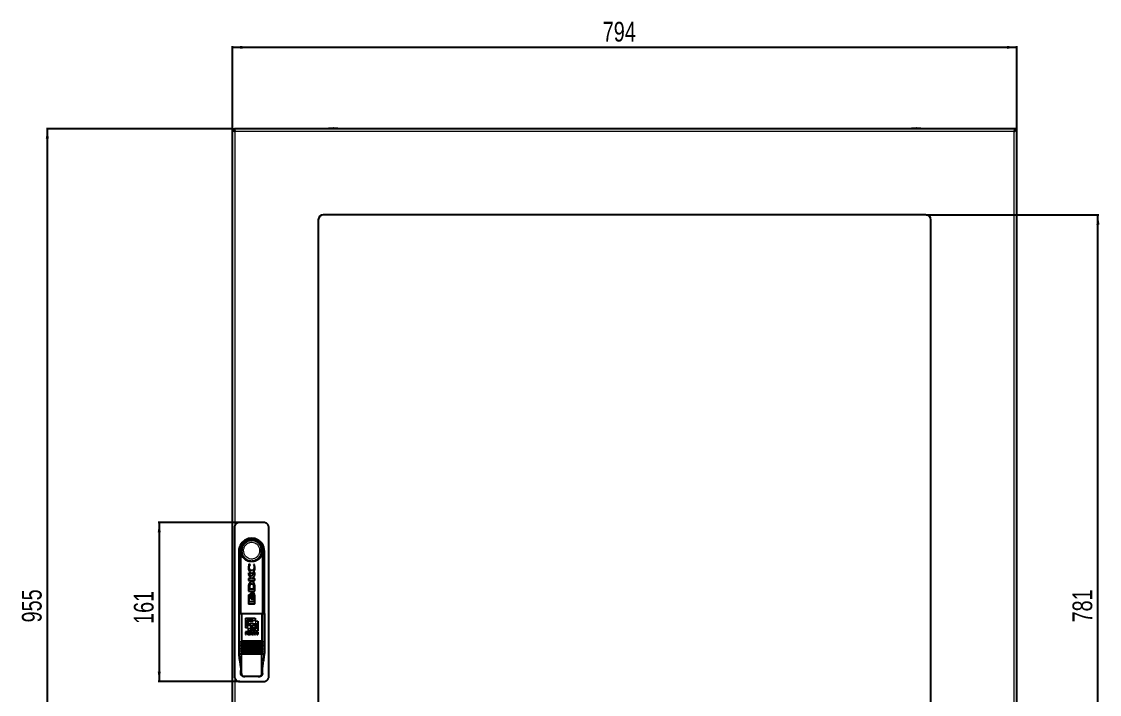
# Model space of a CAD drawing. Header units: millimetres. Extents: x -625 to 1783, y -501 to 869.
# Drawn here: x -625 to 466, y 125 to 806 of the extents above; entities that cross this region are included whole.
import ezdxf

# ---------------------------------------------------------------- set-up
doc = ezdxf.new("R2010")
doc.units = ezdxf.units.MM
doc.layers.add('FORMAT', color=7, linetype='Continuous')
doc.styles.add('SLDTEXTSTYLE0', font='TXT', dxfattribs={"width": 0.75})
doc.dimstyles.new('SLDDIMSTYLE0', dxfattribs={"dimtxt": 20, "dimasz": 10, "dimexe": 0, "dimexo": 0.0625, "dimgap": 5, "dimtad": 2, "dimdec": 1, "dimrnd": 1e-09, "dimzin": 12, "dimdsep": 46, "dimtxsty": 'SLDTEXTSTYLE0', "dimsah": 1, "dimcen": 0.09, "dimadec": 0, "dimazin": 3, "dimtfac": 1, "dimtofl": 0, "dimtmove": 0, "dimatfit": 3, "dimfxl": 0, "dimfrac": 2, "dimtolj": 1, "dimtzin": 12, "dimarcsym": 0})

# ---------------------------------------------------------------- blocks, each defined once
blk = doc.blocks.new('_D')
at = {"layer": 'FORMAT'}
for p, q in [((-411.6, 697.4), (-411.6, 780.9)), ((-411.6, 779.9), (382.4, 779.9)), ((382.4, 697.4), (382.4, 780.9))]:
    blk.add_line(p, q, dxfattribs=at)
for points in [[(-411.6, 779.9), (-401.6, 778.3), (-401.6, 781.4)], [(382.4, 779.9), (372.4, 781.4), (372.4, 778.3)]]:
    blk.add_solid(points, dxfattribs=at)
at = {"layer": 'FORMAT', "insert": (-36.8, 805.7), "char_height": 20, "attachment_point": 1, "style": 'SLDTEXTSTYLE0'}
blk.add_mtext('794', dxfattribs=at)
blk = doc.blocks.new('_D_1')
at = {"layer": 'FORMAT'}
for p, q in [((-411.7, 697.4), (-599.9, 697.4)), ((-598.9, -257.6), (-598.9, 697.4)), ((-411.7, -257.6), (-599.9, -257.6))]:
    blk.add_line(p, q, dxfattribs=at)
for points in [[(-598.9, 697.4), (-600.5, 687.4), (-597.4, 687.4)], [(-598.9, -257.6), (-597.4, -247.6), (-600.5, -247.6)]]:
    blk.add_solid(points, dxfattribs=at)
at = {"layer": 'FORMAT', "insert": (-624.7, 197.7), "char_height": 20, "attachment_point": 1, "rotation": 90, "style": 'SLDTEXTSTYLE0'}
blk.add_mtext('955', dxfattribs=at)
blk = doc.blocks.new('_D_3')
at = {"layer": 'FORMAT'}
for p, q in [((290.4, 610.4), (465.4, 610.4)), ((464.4, -170.6), (464.4, 610.4)), ((290.4, -170.6), (465.4, -170.6))]:
    blk.add_line(p, q, dxfattribs=at)
for points in [[(464.4, 610.4), (462.8, 600.4), (465.9, 600.4)], [(464.4, -170.6), (465.9, -160.6), (462.8, -160.6)]]:
    blk.add_solid(points, dxfattribs=at)
at = {"layer": 'FORMAT', "insert": (438.6, 197.7), "char_height": 20, "attachment_point": 1, "rotation": 90, "style": 'SLDTEXTSTYLE0'}
blk.add_mtext('781', dxfattribs=at)
blk = doc.blocks.new('_D_4')
at = {"layer": 'FORMAT'}
for p, q in [((-404.2, 298.9), (-486.7, 298.9)), ((-485.7, 298.9), (-485.7, 137.9)), ((-404.2, 137.9), (-486.7, 137.9))]:
    blk.add_line(p, q, dxfattribs=at)
for points in [[(-485.7, 298.9), (-487.2, 288.9), (-484.1, 288.9)], [(-485.7, 137.9), (-484.1, 147.9), (-487.2, 147.9)]]:
    blk.add_solid(points, dxfattribs=at)
at = {"layer": 'FORMAT', "insert": (-511.4, 196.2), "char_height": 20, "attachment_point": 1, "rotation": 90, "style": 'SLDTEXTSTYLE0'}
blk.add_mtext('161', dxfattribs=at)

msp = doc.modelspace()

# ---------------------------------------------------------------- linework, layer by layer
at = {"color": 7, "linetype": 'Continuous', "lineweight": 25}
for p, q in [((-411.65, -257.61), (-411.65, 697.39)), ((-411.65, 697.39), (-409.65, 697.39)), ((-409.35, 695.66), (-409.35, 697.39)), ((380.05, 697.39), (-409.35, 697.39)), ((380.05, 697.39), (380.05, 695.67)), ((382.35, 697.39), (380.35, 697.39)), ((382.35, -257.61), (382.35, 697.39)), ((-324.65, 605.39), (-324.65, -165.61)), ((290.35, 610.39), (-319.65, 610.39)), ((295.35, -165.61), (295.35, 605.39)), ((-380.15, 298.89), (-404.15, 298.89)), ((-409.65, 293.39), (-409.65, 143.39)), ((-374.65, 143.39), (-374.65, 293.39)), ((-405.15, 269.89), (-405.15, 166.89)), ((-403.15, 206.89), (-403.15, 266.89)), ((-403.15, 266.89), (-403.15, 266.89)), ((-381.15, 266.89), (-381.15, 206.89)), ((-381.15, 266.89), (-381.15, 266.89)), ((-379.15, 166.89), (-379.15, 269.89)), ((-394.85, 256.56), (-395.37, 253.41)), ((-393.76, 256.19), (-394.85, 256.56)), ((-393.76, 255.9), (-393.76, 256.19)), ((-389.36, 256.16), (-390.16, 256.44)), ((-390.16, 256.44), (-390.16, 256.21)), ((-388.92, 253.38), (-389.36, 256.16)), ((-392.5, 244.22), (-395.29, 248.01)), ((-395.29, 248.01), (-395.29, 246.32)), ((-395.29, 246.32), (-392.34, 242.33)), ((-392.34, 242.33), (-395.29, 242.33)), ((-395.29, 242.33), (-395.29, 240.11)), ((-395.29, 240.11), (-389, 240.11)), ((-389, 248.1), (-392.5, 244.22)), ((-391.64, 242.33), (-389, 245.37)), ((-389, 242.33), (-391.64, 242.33)), ((-389, 245.37), (-389, 248.1)), ((-389, 240.11), (-389, 242.33)), ((-395.29, 233.7), (-395.29, 229.47)), ((-395.29, 229.47), (-389, 229.47)), ((-394.33, 234.37), (-394.42, 233.39)), ((-394.42, 233.39), (-394.42, 231.84)), ((-394.42, 231.84), (-389.78, 231.84)), ((-389.78, 231.84), (-389.78, 233.26)), ((-389.03, 234.53), (-389.2, 236.15)), ((-389, 233.53), (-389.03, 234.53)), ((-389, 233.51), (-389, 233.53)), ((-389, 233.49), (-389, 233.51)), ((-389, 229.47), (-389, 233.49)), ((-395.29, 224.88), (-395.29, 217.04)), ((-394.78, 218.5), (-394.78, 224.74)), ((-394.78, 224.74), (-394.2, 224.74)), ((-389.49, 218.5), (-394.78, 218.5)), ((-394.2, 225.53), (-394.63, 225.53)), ((-394.2, 224.74), (-394.2, 225.53)), ((-392.47, 221.57), (-392.21, 221.71)), ((-392.19, 227.24), (-392.42, 227.38)), ((-392.27, 221.1), (-391.6, 221.1)), ((-391.45, 227.76), (-392.12, 227.76)), ((-392.06, 221.82), (-391.81, 222.09)), ((-391.81, 226.84), (-392.05, 227.12)), ((-391.71, 224.47), (-391.43, 226.02)), ((-391.43, 222.9), (-391.71, 224.47)), ((-391.43, 226.02), (-391.66, 226.59)), ((-391.66, 222.34), (-391.43, 222.9)), ((-391.21, 221.1), (-390.51, 221.1)), ((-390.36, 227.76), (-391.05, 227.76)), ((-389.49, 222.18), (-389.49, 218.5)), ((-389, 217.04), (-389, 224.88)), ((-394.63, 216.39), (-389.66, 216.39)), ((-405.11, 206.89), (-405.11, 166.39)), ((-405.11, 206.89), (-402.49, 206.89)), ((-402.49, 206.89), (-381.8, 206.89)), ((-402.49, 206.89), (-402.49, 178.89)), ((-398.49, 201.89), (-388.73, 201.89)), ((-398.49, 201.89), (-398.49, 192.13)), ((-396.54, 199.94), (-396.54, 194.08)), ((-396.54, 199.94), (-390.68, 199.94)), ((-390.68, 198.96), (-395.56, 198.96)), ((-395.56, 198.96), (-395.56, 194.08)), ((-393.61, 197.01), (-393.61, 194.08)), ((-393.61, 197.01), (-390.68, 197.01)), ((-390.68, 199.94), (-390.68, 198.96)), ((-390.68, 197.01), (-390.68, 194.08)), ((-388.73, 201.89), (-388.73, 198.96)), ((-388.73, 198.96), (-385.8, 198.96)), ((-388.73, 197.01), (-388.73, 192.13)), ((-388.73, 197.01), (-387.75, 197.01)), ((-387.75, 197.01), (-387.75, 191.15)), ((-385.8, 198.96), (-385.8, 189.2)), ((-381.8, 206.89), (-381.8, 178.89)), ((-381.8, 206.89), (-379.18, 206.89)), ((-379.18, 206.89), (-379.18, 166.39)), ((-395.56, 192.13), (-398.49, 192.13)), ((-396.42, 188.33), (-398.49, 188.33)), ((-398.49, 188.33), (-398.49, 185.36)), ((-397.61, 187.83), (-397.61, 187.03)), ((-397.61, 187.83), (-396.54, 187.83)), ((-396.58, 187.03), (-397.61, 187.03)), ((-397.61, 186.54), (-397.61, 185.36)), ((-397.61, 186.54), (-396.68, 186.54)), ((-395.56, 194.08), (-396.54, 194.08)), ((-396.05, 186.06), (-396.04, 185.74)), ((-395.56, 192.13), (-395.56, 189.2)), ((-385.8, 189.2), (-395.56, 189.2)), ((-395.12, 185.79), (-395.14, 186.15)), ((-395.12, 185.79), (-395.12, 185.78)), ((-393.11, 188.33), (-394.64, 185.36)), ((-393.71, 185.36), (-393.42, 185.97)), ((-390.68, 194.08), (-393.61, 194.08)), ((-393.61, 192.13), (-393.61, 191.15)), ((-393.61, 192.13), (-388.73, 192.13)), ((-387.75, 191.15), (-393.61, 191.15)), ((-393.42, 185.97), (-391.75, 185.97)), ((-393.19, 186.46), (-392.59, 187.73)), ((-391.99, 186.46), (-393.19, 186.46)), ((-392.08, 188.33), (-393.11, 188.33)), ((-392.59, 187.73), (-391.99, 186.46)), ((-390.53, 185.36), (-392.08, 188.33)), ((-391.75, 185.97), (-391.46, 185.36)), ((-388.76, 188.33), (-390.07, 188.33)), ((-390.07, 188.33), (-390.07, 185.36)), ((-389.24, 187.75), (-389.24, 185.36)), ((-389.24, 187.75), (-388.36, 185.36)), ((-387.91, 186.07), (-388.76, 188.33)), ((-387.06, 188.33), (-387.91, 186.07)), ((-387.45, 185.36), (-386.57, 187.75)), ((-385.73, 188.33), (-387.06, 188.33)), ((-386.57, 187.75), (-386.57, 185.36)), ((-385.73, 188.33), (-385.73, 185.36)), ((-402.75, 178.79), (-402.54, 178.79)), ((-381.75, 178.79), (-402.54, 178.79)), ((-381.75, 177.39), (-402.54, 177.39)), ((-381.75, 175.99), (-402.54, 175.99)), ((-381.75, 174.59), (-402.54, 174.59)), ((-398.49, 185.36), (-397.61, 185.36)), ((-395.91, 185.36), (-394.95, 185.36)), ((-394.95, 185.45), (-394.95, 185.36)), ((-394.64, 185.36), (-393.71, 185.36)), ((-391.46, 185.36), (-390.53, 185.36)), ((-390.07, 185.36), (-389.24, 185.36)), ((-388.36, 185.36), (-387.45, 185.36)), ((-386.57, 185.36), (-385.73, 185.36)), ((-381.75, 178.79), (-381.55, 178.79)), ((-381.75, 177.39), (-381.55, 177.39)), ((-381.75, 175.99), (-381.55, 175.99)), ((-381.75, 174.59), (-381.55, 174.59)), ((-405.11, 166.39), (-402.49, 166.39)), ((-405.11, 165.89), (-402.49, 165.89)), ((-403.15, 165.89), (-403.15, 166.39)), ((-381.75, 173.19), (-402.54, 173.19)), ((-381.75, 171.79), (-402.54, 171.79)), ((-381.75, 170.39), (-402.54, 170.39)), ((-381.75, 168.99), (-402.54, 168.99)), ((-402.49, 167.69), (-402.49, 166.39)), ((-402.49, 166.39), (-381.8, 166.39)), ((-402.49, 145.89), (-402.49, 165.89)), ((-402.49, 165.89), (-381.8, 165.89)), ((-381.8, 167.69), (-381.8, 166.39)), ((-381.8, 166.39), (-379.18, 166.39)), ((-381.8, 145.89), (-381.8, 165.89)), ((-381.8, 165.89), (-379.18, 165.89)), ((-381.75, 173.19), (-381.55, 173.19)), ((-381.75, 171.79), (-381.55, 171.79)), ((-381.75, 170.39), (-381.55, 170.39)), ((-381.75, 168.99), (-381.55, 168.99)), ((-381.15, 166.39), (-381.15, 165.89)), ((-403.11, 145.89), (-403.11, 148.97)), ((-398.87, 142.89), (-399.81, 142.89)), ((-385.42, 142.89), (-398.87, 142.89)), ((-384.49, 142.89), (-385.42, 142.89)), ((-381.19, 145.89), (-381.19, 148.97)), ((-404.15, 137.89), (-380.15, 137.89))]:
    msp.add_line(p, q, dxfattribs=at)
at = {"color": 8, "linetype": 'Continuous', "lineweight": 18}
for p, q in [((-409.05, 694.79), (-409.05, 295.88)), ((379.75, 694.79), (-409.05, 694.79)), ((-309.65, 697.51), (-314.51, 697.51)), ((-309.65, 697.64), (-314.4, 697.64)), ((-304.9, 697.64), (-309.65, 697.64)), ((-304.79, 697.51), (-309.65, 697.51)), ((285.21, 697.51), (275.49, 697.51)), ((285.1, 697.64), (275.6, 697.64)), ((379.75, -255.01), (379.75, 694.79)), ((-402.49, 178.89), (-381.8, 178.89)), ((-403.11, 145.89), (-402.49, 145.89)), ((-381.8, 145.89), (-381.19, 145.89)), ((-409.05, 140.92), (-409.05, -255.01))]:
    msp.add_line(p, q, dxfattribs=at)
at = {"color": 7, "linetype": 'Continuous', "lineweight": 25}
for centre, radius, start, end in [((-314.38, 697.51), 0.126, 96.02558, 180), ((-288.74, 697.45), 25.77, 179.86102, 180.13898), ((-309.65, 652.64), 45.25, 90.0016, 96.02558), ((-309.65, 652.64), 45.25, 83.97442, 89.9984), ((-304.91, 697.51), 0.126, 0, 83.97442), ((-330.55, 697.45), 25.77, 359.86102, 0.13898), ((275.62, 697.51), 0.126, 96.02558, 180), ((301.26, 697.45), 25.77, 179.86102, 180.13898), ((280.35, 652.64), 45.25, 90.0016, 96.02558), ((280.35, 652.64), 45.25, 83.97442, 89.9984), ((285.09, 697.51), 0.126, 0, 83.97442), ((259.45, 697.45), 25.77, 359.86102, 0.13898), ((-319.65, 605.39), 5, 90, 180), ((290.35, 605.39), 5, 0, 90), ((-392.15, 269.89), 13, 144.60565, 180), ((-392.15, 269.89), 11.4, 344.74488, 195.25752), ((-392.15, 269.89), 13, 35.39435, 144.60565), ((-392.15, 269.89), 13, 0, 35.39435), ((-392.15, 166.89), 13, 180, 184.41172), ((-392.15, 166.89), 13, 355.58829, 0)]:
    msp.add_arc(centre, radius, start, end, dxfattribs=at)
for points, knots in [([(-411.65, 697.39), (-411.65, 697.28), (-411.63, 697.17), (-411.56, 696.95), (-411.51, 696.84), (-411.38, 696.63), (-411.3, 696.52), (-411.11, 696.3), (-411, 696.19), (-410.76, 695.98), (-410.63, 695.87), (-410.35, 695.65), (-410.2, 695.54), (-409.72, 695.22), (-409.39, 695.01), (-409.05, 694.79)], [0, 0, 0, 0, 0.125, 0.125, 0.25, 0.25, 0.375, 0.375, 0.5, 0.5, 0.625, 0.625, 0.75, 0.75, 1, 1, 1, 1]), ([(-409.65, 697.39), (-409.65, 696.95), (-409.58, 696.52), (-409.36, 695.66), (-409.2, 695.22), (-409.05, 694.79)], [0, 0, 0, 0, 0.5, 0.5, 1, 1, 1, 1]), ([(-409.05, 694.79), (-409.07, 695.13), (-409.1, 695.47), (-409.15, 696.1), (-409.17, 696.39), (-409.22, 696.87), (-409.25, 697.06), (-409.3, 697.32), (-409.32, 697.39), (-409.35, 697.39)], [0, 0, 0, 0, 0.25, 0.25, 0.5, 0.5, 0.75, 0.75, 1, 1, 1, 1]), ([(380.05, 697.39), (380.03, 697.39), (380, 697.32), (379.95, 697.06), (379.93, 696.87), (379.88, 696.39), (379.85, 696.1), (379.8, 695.47), (379.78, 695.13), (379.75, 694.79)], [0, 0, 0, 0, 0.25, 0.25, 0.5, 0.5, 0.75, 0.75, 1, 1, 1, 1]), ([(379.75, 694.79), (379.91, 695.22), (380.07, 695.65), (380.29, 696.52), (380.35, 696.95), (380.35, 697.39)], [0, 0, 0, 0, 0.5, 0.5, 1, 1, 1, 1]), ([(379.75, 694.79), (379.92, 694.9), (380.09, 695.01), (380.43, 695.22), (380.59, 695.33), (380.91, 695.55), (381.06, 695.66), (381.34, 695.87), (381.47, 695.98), (381.71, 696.2), (381.82, 696.31), (382.01, 696.52), (382.09, 696.63), (382.29, 696.96), (382.35, 697.17), (382.35, 697.39)], [0, 0, 0, 0, 0.125, 0.125, 0.25, 0.25, 0.375, 0.375, 0.5, 0.5, 0.625, 0.625, 0.75, 0.75, 1, 1, 1, 1]), ([(-404.15, 298.89), (-404.3, 298.88), (-404.6, 298.88), (-405.06, 298.82), (-405.52, 298.72), (-405.96, 298.59), (-406.39, 298.41), (-406.81, 298.21), (-407.21, 297.97), (-407.58, 297.69), (-408.05, 297.29), (-408.46, 296.82), (-408.81, 296.31), (-409.12, 295.77), (-409.36, 295.2), (-409.5, 294.65), (-409.59, 294.2), (-409.64, 293.8), (-409.65, 293.49), (-409.65, 293.39)], [0, 0, 0, 0, 0.0527523, 0.1058708, 0.1601446, 0.2148175, 0.2675697, 0.3206883, 0.374962, 0.4296349, 0.4823872, 0.5896841, 0.644357, 0.6971092, 0.8044061, 0.859079, 0.8940466, 0.9644917, 1, 1, 1, 1]), ([(-374.65, 293.39), (-374.66, 293.69), (-374.69, 294.31), (-374.93, 295.21), (-375.31, 296.06), (-375.83, 296.83), (-376.47, 297.51), (-377.21, 298.07), (-378.04, 298.5), (-378.83, 298.74), (-379.54, 298.87), (-379.94, 298.88), (-380.15, 298.89)], [0, 0, 0, 0, 0.105841, 0.2147513, 0.3205922, 0.4295025, 0.5353451, 0.6442572, 0.7501001, 0.8590125, 0.9290737, 1, 1, 1, 1]), ([(-381.15, 266.89), (-381.16, 266.84), (-381.2, 266.74), (-381.26, 266.65), (-381.33, 266.59), (-381.42, 266.59), (-381.51, 266.6), (-381.56, 266.67), (-381.59, 266.66), (-381.62, 266.62), (-381.67, 266.53), (-381.74, 266.39), (-381.84, 266.16), (-381.96, 265.87), (-382.17, 265.42), (-382.45, 264.86), (-382.84, 264.22), (-383.27, 263.6), (-383.75, 263.02), (-384.3, 262.43), (-384.93, 261.86), (-385.64, 261.3), (-386.41, 260.81), (-387.22, 260.37), (-388.06, 260.01), (-388.93, 259.71), (-389.84, 259.48), (-390.76, 259.33), (-391.69, 259.26), (-392.63, 259.26), (-393.58, 259.34), (-394.51, 259.5), (-395.42, 259.73), (-396.31, 260.03), (-397.17, 260.42), (-398, 260.87), (-398.78, 261.39), (-399.5, 261.97), (-400.19, 262.62), (-400.74, 263.25), (-401.18, 263.82), (-401.53, 264.33), (-401.84, 264.86), (-402.13, 265.41), (-402.33, 265.88), (-402.5, 266.25), (-402.59, 266.46), (-402.66, 266.6), (-402.69, 266.65), (-402.72, 266.67), (-402.75, 266.65), (-402.8, 266.61), (-402.88, 266.58), (-402.98, 266.6), (-403.07, 266.68), (-403.12, 266.82), (-403.15, 266.89)], [0, 0, 0, 0, 0.0148722, 0.0298742, 0.0452665, 0.0607869, 0.080581, 0.0842415, 0.0858579, 0.0884643, 0.0918703, 0.0977539, 0.1037712, 0.1149479, 0.1262475, 0.1488841, 0.1711859, 0.1935962, 0.2163407, 0.2391982, 0.2659368, 0.2928562, 0.32034, 0.3480167, 0.3752537, 0.4026759, 0.4306791, 0.458882, 0.4864702, 0.5142485, 0.5426264, 0.5712115, 0.5988937, 0.6267693, 0.6552574, 0.6839587, 0.7114773, 0.7391909, 0.7675254, 0.7960773, 0.8143737, 0.8327293, 0.8512678, 0.8698689, 0.8881646, 0.8974242, 0.9068925, 0.9103197, 0.9130195, 0.9148572, 0.9167197, 0.924546, 0.9402114, 0.9560149, 0.9778131, 1, 1, 1, 1]), ([(-395.37, 253.41), (-395.35, 252.81), (-395.29, 251.63), (-394.79, 249.93), (-394.05, 248.61), (-393.23, 247.96), (-392.67, 247.73), (-392.38, 247.71), (-392.23, 247.7)], [0, 0, 0, 0, 0.2502823, 0.4993933, 0.7487907, 0.8746994, 0.9372862, 1, 1, 1, 1]), ([(-394.55, 253.46), (-394.52, 253.9), (-394.46, 254.78), (-393.99, 255.52), (-393.76, 255.9)], [0, 0, 0, 0, 0.5009634, 1, 1, 1, 1]), ([(-392.08, 250.2), (-392.27, 250.22), (-392.64, 250.26), (-393.15, 250.51), (-393.6, 250.87), (-394.07, 251.46), (-394.47, 252.33), (-394.52, 253.09), (-394.55, 253.46)], [0, 0, 0, 0, 0.1244159, 0.2483566, 0.3739824, 0.5001693, 0.7493996, 1, 1, 1, 1]), ([(-392.23, 247.7), (-391.92, 247.73), (-391.3, 247.78), (-390.48, 248.24), (-389.87, 248.94), (-389.32, 250.04), (-388.97, 251.55), (-388.94, 252.77), (-388.92, 253.38)], [0, 0, 0, 0, 0.12526231, 0.2501242, 0.37538393, 0.50070698, 0.75032223, 1, 1, 1, 1]), ([(-389.61, 253.46), (-389.63, 253.09), (-389.69, 252.34), (-390.09, 251.47), (-390.55, 250.87), (-390.99, 250.51), (-391.51, 250.26), (-391.89, 250.22), (-392.08, 250.2)], [0, 0, 0, 0, 0.2499646, 0.4978209, 0.6230141, 0.7485813, 0.8742843, 1, 1, 1, 1]), ([(-390.16, 256.21), (-390, 255.77), (-389.66, 254.88), (-389.63, 253.94), (-389.61, 253.46)], [0, 0, 0, 0, 0.5000842, 1, 1, 1, 1]), ([(-394.64, 237.24), (-394.77, 236.96), (-395.03, 236.41), (-395.23, 235.21), (-395.26, 234.31), (-395.29, 233.7)], [0, 0, 0, 0, 0.249362, 0.4996719, 1, 1, 1, 1]), ([(-389.2, 236.15), (-389.29, 236.45), (-389.47, 237.04), (-389.98, 237.84), (-390.67, 238.47), (-391.53, 238.88), (-392.48, 238.92), (-393.38, 238.61), (-394.11, 238.01), (-394.46, 237.49), (-394.64, 237.24)], [0, 0, 0, 0, 0.1255568, 0.2501397, 0.3754769, 0.5000684, 0.6244194, 0.7493773, 0.8740706, 1, 1, 1, 1]), ([(-392.13, 236.39), (-392.41, 236.38), (-392.84, 236.37), (-393.38, 236.18), (-393.73, 235.94), (-393.98, 235.59), (-394.19, 235.06), (-394.27, 234.64), (-394.33, 234.37)], [0, 0, 0, 0, 0.2494324, 0.37514, 0.4993561, 0.6234585, 0.749245, 1, 1, 1, 1]), ([(-389.78, 233.26), (-389.79, 233.63), (-389.81, 234.38), (-390.01, 235.33), (-390.49, 235.94), (-391.16, 236.34), (-391.74, 236.37), (-392.13, 236.39)], [0, 0, 0, 0, 0.2484271, 0.4973724, 0.6229029, 0.7485104, 1, 1, 1, 1]), ([(-394.63, 225.53), (-394.72, 225.52), (-394.89, 225.5), (-395.11, 225.36), (-395.23, 225.18), (-395.28, 225.01), (-395.29, 224.93), (-395.29, 224.88)], [0, 0, 0, 0, 0.2494454, 0.4989987, 0.7485105, 0.8738593, 1, 1, 1, 1]), ([(-392.42, 227.38), (-392.55, 227.32), (-392.81, 227.2), (-393.22, 226.79), (-393.57, 226.16), (-393.82, 225.33), (-393.85, 224.75), (-393.86, 224.47)], [0, 0, 0, 0, 0.1246003, 0.2489765, 0.5004054, 0.7493329, 1, 1, 1, 1]), ([(-393.86, 224.47), (-393.85, 224.19), (-393.83, 223.62), (-393.58, 222.81), (-393.24, 222.18), (-392.85, 221.77), (-392.6, 221.64), (-392.47, 221.57)], [0, 0, 0, 0, 0.2487307, 0.4973773, 0.750528, 0.8752331, 1, 1, 1, 1]), ([(-393.35, 224.47), (-393.31, 224.98), (-393.23, 225.76), (-392.78, 226.72), (-392.38, 227.07), (-392.19, 227.24)], [0, 0, 0, 0, 0.4989654, 0.74992197, 1, 1, 1, 1]), ([(-392.21, 221.71), (-392.4, 221.88), (-392.79, 222.22), (-393.24, 223.18), (-393.31, 223.95), (-393.35, 224.47)], [0, 0, 0, 0, 0.2495753, 0.5008418, 1, 1, 1, 1]), ([(-392.05, 227.12), (-392.22, 226.94), (-392.55, 226.59), (-392.95, 225.68), (-393.01, 224.95), (-393.05, 224.47)], [0, 0, 0, 0, 0.25019274, 0.50015838, 1, 1, 1, 1]), ([(-393.05, 224.47), (-393.01, 223.98), (-392.95, 223.26), (-392.56, 222.35), (-392.23, 222), (-392.06, 221.82)], [0, 0, 0, 0, 0.4995843, 0.7495271, 1, 1, 1, 1]), ([(-392.54, 224.47), (-392.51, 224.89), (-392.47, 225.52), (-392.17, 226.32), (-391.93, 226.67), (-391.81, 226.84)], [0, 0, 0, 0, 0.5014603, 0.750257, 1, 1, 1, 1]), ([(-391.81, 222.09), (-391.93, 222.27), (-392.17, 222.62), (-392.46, 223.41), (-392.51, 224.05), (-392.54, 224.47)], [0, 0, 0, 0, 0.25089526, 0.500775, 1, 1, 1, 1]), ([(-390.78, 224.47), (-390.83, 223.82), (-390.9, 222.85), (-391.42, 221.83), (-391.84, 221.33), (-392.13, 221.18), (-392.27, 221.1)], [0, 0, 0, 0, 0.4971459, 0.7483739, 0.8746499, 1, 1, 1, 1]), ([(-391.66, 226.59), (-391.83, 226.26), (-392.16, 225.59), (-392.2, 224.84), (-392.22, 224.47)], [0, 0, 0, 0, 0.4984332, 1, 1, 1, 1]), ([(-392.22, 224.47), (-392.2, 224.09), (-392.16, 223.34), (-391.83, 222.67), (-391.66, 222.34)], [0, 0, 0, 0, 0.5014711, 1, 1, 1, 1]), ([(-392.12, 227.76), (-391.99, 227.67), (-391.73, 227.5), (-391.36, 227), (-390.89, 226.01), (-390.82, 225.08), (-390.78, 224.47)], [0, 0, 0, 0, 0.12567833, 0.25113951, 0.5015899, 1, 1, 1, 1]), ([(-391.6, 221.1), (-391.46, 221.18), (-391.17, 221.33), (-390.75, 221.83), (-390.23, 222.84), (-390.16, 223.82), (-390.11, 224.47)], [0, 0, 0, 0, 0.1252924, 0.2510094, 0.5010488, 1, 1, 1, 1]), ([(-390.11, 224.47), (-390.15, 225.08), (-390.22, 226.01), (-390.68, 227), (-391.06, 227.5), (-391.32, 227.67), (-391.45, 227.76)], [0, 0, 0, 0, 0.4961681, 0.7477028, 0.8741115, 1, 1, 1, 1]), ([(-389.71, 224.47), (-389.76, 223.82), (-389.84, 222.85), (-390.35, 221.83), (-390.77, 221.33), (-391.06, 221.18), (-391.21, 221.1)], [0, 0, 0, 0, 0.4971542, 0.7483802, 0.8746534, 1, 1, 1, 1]), ([(-391.05, 227.76), (-390.92, 227.67), (-390.67, 227.5), (-390.29, 227), (-389.83, 226.01), (-389.76, 225.08), (-389.71, 224.47)], [0, 0, 0, 0, 0.1256773, 0.2511366, 0.5015854, 1, 1, 1, 1]), ([(-390.51, 221.1), (-390.39, 221.15), (-390.17, 221.26), (-389.8, 221.62), (-389.61, 221.96), (-389.49, 222.18)], [0, 0, 0, 0, 0.24811141, 0.49586309, 1, 1, 1, 1]), ([(-389, 224.88), (-389.03, 225.16), (-389.07, 225.7), (-389.37, 226.48), (-389.69, 227.08), (-390.02, 227.52), (-390.24, 227.68), (-390.36, 227.76)], [0, 0, 0, 0, 0.2498218, 0.4993095, 0.7487414, 0.8748789, 1, 1, 1, 1]), ([(-395.29, 217.04), (-395.29, 216.99), (-395.28, 216.91), (-395.23, 216.75), (-395.11, 216.57), (-394.89, 216.42), (-394.72, 216.4), (-394.63, 216.39)], [0, 0, 0, 0, 0.1253881, 0.2505914, 0.5001924, 0.7498055, 1, 1, 1, 1]), ([(-389.66, 216.39), (-389.58, 216.4), (-389.4, 216.42), (-389.19, 216.57), (-389.06, 216.74), (-389.01, 216.91), (-389, 216.99), (-389, 217.04)], [0, 0, 0, 0, 0.2494374, 0.4989967, 0.7485162, 0.8738601, 1, 1, 1, 1]), ([(-396.68, 186.54), (-396.57, 186.53), (-396.42, 186.53), (-396.24, 186.47), (-396.15, 186.4), (-396.09, 186.3), (-396.06, 186.18), (-396.05, 186.09), (-396.05, 186.06)], [0, 0, 0, 0, 0.3623072, 0.4997618, 0.6038945, 0.7077513, 0.8881589, 1, 1, 1, 1]), ([(-395.9, 187.43), (-395.9, 187.39), (-395.91, 187.31), (-395.96, 187.21), (-396.05, 187.13), (-396.26, 187.04), (-396.45, 187.03), (-396.58, 187.03)], [0, 0, 0, 0, 0.1448477, 0.2595538, 0.3741459, 0.5488424, 1, 1, 1, 1]), ([(-396.54, 187.83), (-396.41, 187.83), (-396.22, 187.82), (-396.03, 187.72), (-395.94, 187.62), (-395.9, 187.53), (-395.9, 187.46), (-395.9, 187.43)], [0, 0, 0, 0, 0.4647786, 0.6394977, 0.7667833, 0.8944855, 1, 1, 1, 1]), ([(-395.02, 187.49), (-395.03, 187.58), (-395.05, 187.74), (-395.16, 187.95), (-395.35, 188.12), (-395.77, 188.31), (-396.15, 188.32), (-396.42, 188.33)], [0, 0, 0, 0, 0.1491412, 0.264134, 0.3788516, 0.5602325, 1, 1, 1, 1]), ([(-396.04, 185.74), (-396.03, 185.7), (-396.03, 185.63), (-396, 185.51), (-395.96, 185.41), (-395.91, 185.36), (-395.91, 185.36)], [0, 0, 0, 0, 0.25613945, 0.51269783, 0.91902215, 1, 1, 1, 1]), ([(-395.66, 186.8), (-395.55, 186.83), (-395.37, 186.88), (-395.16, 187.05), (-395.05, 187.24), (-395.02, 187.4), (-395.02, 187.48), (-395.02, 187.49)], [0, 0, 0, 0, 0.3314728, 0.5464809, 0.7625261, 0.960277, 1, 1, 1, 1]), ([(-395.14, 186.15), (-395.15, 186.25), (-395.16, 186.41), (-395.27, 186.61), (-395.44, 186.73), (-395.57, 186.77), (-395.66, 186.8)], [0, 0, 0, 0, 0.3364219, 0.5234602, 0.710673, 1, 1, 1, 1]), ([(-394.95, 185.45), (-394.97, 185.46), (-395.02, 185.48), (-395.08, 185.56), (-395.11, 185.67), (-395.12, 185.74), (-395.12, 185.78)], [0, 0, 0, 0, 0.2026304, 0.4204058, 0.7280078, 1, 1, 1, 1]), ([(-402.49, 177.49), (-402.53, 177.7), (-402.6, 178.03), (-402.68, 178.46), (-402.73, 178.68), (-402.75, 178.79)], [0, 0, 0, 0, 0.4999933, 0.7499958, 1, 1, 1, 1]), ([(-402.49, 176.09), (-402.53, 176.3), (-402.6, 176.63), (-402.68, 177.06), (-402.73, 177.28), (-402.75, 177.39)], [0, 0, 0, 0, 0.4999933, 0.7499958, 1, 1, 1, 1]), ([(-402.49, 174.69), (-402.53, 174.9), (-402.6, 175.23), (-402.68, 175.66), (-402.73, 175.88), (-402.75, 175.99)], [0, 0, 0, 0, 0.4999933, 0.7499958, 1, 1, 1, 1]), ([(-402.49, 173.29), (-402.53, 173.5), (-402.6, 173.83), (-402.68, 174.26), (-402.73, 174.48), (-402.75, 174.59)], [0, 0, 0, 0, 0.4999933, 0.7499958, 1, 1, 1, 1]), ([(-402.54, 178.79), (-402.54, 178.79), (-402.52, 178.79), (-402.5, 178.82), (-402.49, 178.85), (-402.49, 178.87), (-402.49, 178.89), (-402.49, 178.89)], [0, 0, 0, 0, 0.2956914, 0.5686867, 0.7598531, 0.9519121, 1, 1, 1, 1]), ([(-402.54, 177.39), (-402.54, 177.39), (-402.52, 177.39), (-402.5, 177.42), (-402.49, 177.45), (-402.49, 177.47), (-402.49, 177.49), (-402.49, 177.49)], [0, 0, 0, 0, 0.2956914, 0.5686867, 0.7598531, 0.9519121, 1, 1, 1, 1]), ([(-402.54, 175.99), (-402.54, 175.99), (-402.52, 175.99), (-402.5, 176.02), (-402.49, 176.05), (-402.49, 176.07), (-402.49, 176.09), (-402.49, 176.09)], [0, 0, 0, 0, 0.29569138, 0.56868667, 0.75985305, 0.95191208, 1, 1, 1, 1]), ([(-402.54, 174.59), (-402.54, 174.59), (-402.52, 174.59), (-402.5, 174.62), (-402.49, 174.65), (-402.49, 174.67), (-402.49, 174.69), (-402.49, 174.69)], [0, 0, 0, 0, 0.29569138, 0.56868667, 0.75985305, 0.95191208, 1, 1, 1, 1]), ([(-381.8, 177.49), (-383.73, 177.49), (-387.58, 177.49), (-394.5, 177.49), (-399.46, 177.49), (-402.49, 177.49)], [0, 0, 0, 0, 0.2800507, 0.5600468, 1, 1, 1, 1]), ([(-381.8, 176.09), (-383.73, 176.09), (-387.58, 176.09), (-394.5, 176.09), (-399.46, 176.09), (-402.49, 176.09)], [0, 0, 0, 0, 0.2800507, 0.5600468, 1, 1, 1, 1]), ([(-381.8, 174.69), (-383.73, 174.69), (-387.58, 174.69), (-394.5, 174.69), (-399.46, 174.69), (-402.49, 174.69)], [0, 0, 0, 0, 0.2800507, 0.5600468, 1, 1, 1, 1]), ([(-381.8, 178.89), (-381.8, 178.88), (-381.8, 178.86), (-381.8, 178.83), (-381.78, 178.81), (-381.77, 178.79), (-381.76, 178.79), (-381.75, 178.79)], [0, 0, 0, 0, 0.17170867, 0.34298427, 0.5250053, 0.73580203, 1, 1, 1, 1]), ([(-381.55, 178.79), (-381.57, 178.68), (-381.62, 178.41), (-381.7, 177.97), (-381.77, 177.65), (-381.8, 177.49)], [0, 0, 0, 0, 0.249996, 0.6249953, 1, 1, 1, 1]), ([(-381.8, 177.49), (-381.8, 177.48), (-381.8, 177.46), (-381.8, 177.43), (-381.78, 177.41), (-381.77, 177.39), (-381.76, 177.39), (-381.75, 177.39)], [0, 0, 0, 0, 0.1717087, 0.3429843, 0.5250053, 0.735802, 1, 1, 1, 1]), ([(-381.55, 177.39), (-381.57, 177.28), (-381.62, 177.01), (-381.7, 176.57), (-381.77, 176.25), (-381.8, 176.09)], [0, 0, 0, 0, 0.249996, 0.6249953, 1, 1, 1, 1]), ([(-381.8, 176.09), (-381.8, 176.08), (-381.8, 176.06), (-381.8, 176.03), (-381.78, 176.01), (-381.77, 175.99), (-381.76, 175.99), (-381.75, 175.99)], [0, 0, 0, 0, 0.17170867, 0.34298427, 0.5250053, 0.73580203, 1, 1, 1, 1]), ([(-381.55, 175.99), (-381.57, 175.88), (-381.62, 175.61), (-381.7, 175.17), (-381.77, 174.85), (-381.8, 174.69)], [0, 0, 0, 0, 0.249996, 0.6249953, 1, 1, 1, 1]), ([(-381.8, 174.69), (-381.8, 174.68), (-381.8, 174.66), (-381.8, 174.63), (-381.78, 174.61), (-381.77, 174.59), (-381.76, 174.59), (-381.75, 174.59)], [0, 0, 0, 0, 0.1717087, 0.3429843, 0.5250053, 0.735802, 1, 1, 1, 1]), ([(-381.55, 174.59), (-381.57, 174.48), (-381.62, 174.21), (-381.7, 173.77), (-381.77, 173.45), (-381.8, 173.29)], [0, 0, 0, 0, 0.24999603, 0.62499526, 1, 1, 1, 1]), ([(-405.11, 165.89), (-405.07, 165.26), (-404.97, 164), (-404.75, 162.15), (-404.49, 160.27), (-404.28, 158.98), (-404.18, 158.34)], [0, 0, 0, 0, 0.2496453, 0.4996969, 0.7496841, 1, 1, 1, 1]), ([(-402.49, 171.89), (-402.53, 172.1), (-402.6, 172.43), (-402.68, 172.86), (-402.73, 173.08), (-402.75, 173.19)], [0, 0, 0, 0, 0.49999327, 0.74999583, 1, 1, 1, 1]), ([(-402.49, 170.49), (-402.53, 170.7), (-402.6, 171.03), (-402.68, 171.46), (-402.73, 171.68), (-402.75, 171.79)], [0, 0, 0, 0, 0.4999933, 0.7499958, 1, 1, 1, 1]), ([(-402.49, 169.09), (-402.53, 169.3), (-402.6, 169.63), (-402.68, 170.06), (-402.73, 170.28), (-402.75, 170.39)], [0, 0, 0, 0, 0.4999933, 0.7499958, 1, 1, 1, 1]), ([(-402.49, 167.69), (-402.53, 167.9), (-402.6, 168.23), (-402.68, 168.66), (-402.73, 168.88), (-402.75, 168.99)], [0, 0, 0, 0, 0.4999933, 0.7499958, 1, 1, 1, 1]), ([(-402.54, 173.19), (-402.54, 173.19), (-402.52, 173.19), (-402.5, 173.22), (-402.49, 173.25), (-402.49, 173.27), (-402.49, 173.29), (-402.49, 173.29)], [0, 0, 0, 0, 0.2956914, 0.5686867, 0.7598531, 0.9519121, 1, 1, 1, 1]), ([(-402.54, 171.79), (-402.54, 171.79), (-402.52, 171.79), (-402.5, 171.82), (-402.49, 171.85), (-402.49, 171.87), (-402.49, 171.89), (-402.49, 171.89)], [0, 0, 0, 0, 0.2956914, 0.5686867, 0.7598531, 0.9519121, 1, 1, 1, 1]), ([(-402.54, 170.39), (-402.54, 170.39), (-402.52, 170.39), (-402.5, 170.42), (-402.49, 170.45), (-402.49, 170.47), (-402.49, 170.49), (-402.49, 170.49)], [0, 0, 0, 0, 0.2956914, 0.5686867, 0.7598531, 0.9519121, 1, 1, 1, 1]), ([(-402.54, 168.99), (-402.54, 168.99), (-402.52, 168.99), (-402.5, 169.02), (-402.49, 169.05), (-402.49, 169.07), (-402.49, 169.09), (-402.49, 169.09)], [0, 0, 0, 0, 0.2956914, 0.5686867, 0.7598531, 0.9519121, 1, 1, 1, 1]), ([(-381.8, 173.29), (-383.73, 173.29), (-387.58, 173.29), (-394.5, 173.29), (-399.46, 173.29), (-402.49, 173.29)], [0, 0, 0, 0, 0.2800507, 0.5600468, 1, 1, 1, 1]), ([(-381.8, 171.89), (-383.73, 171.89), (-387.58, 171.89), (-394.5, 171.89), (-399.46, 171.89), (-402.49, 171.89)], [0, 0, 0, 0, 0.28005072, 0.56004677, 1, 1, 1, 1]), ([(-381.8, 170.49), (-383.73, 170.49), (-387.58, 170.49), (-394.5, 170.49), (-399.46, 170.49), (-402.49, 170.49)], [0, 0, 0, 0, 0.2800507, 0.5600468, 1, 1, 1, 1]), ([(-381.8, 169.09), (-383.73, 169.09), (-387.58, 169.09), (-394.5, 169.09), (-399.46, 169.09), (-402.49, 169.09)], [0, 0, 0, 0, 0.2800507, 0.5600468, 1, 1, 1, 1]), ([(-381.8, 167.69), (-383.73, 167.69), (-387.58, 167.69), (-394.5, 167.69), (-399.46, 167.69), (-402.49, 167.69)], [0, 0, 0, 0, 0.2800507, 0.5600468, 1, 1, 1, 1]), ([(-381.8, 173.29), (-381.8, 173.28), (-381.8, 173.26), (-381.8, 173.23), (-381.78, 173.21), (-381.77, 173.19), (-381.76, 173.19), (-381.75, 173.19)], [0, 0, 0, 0, 0.1717087, 0.3429843, 0.5250053, 0.735802, 1, 1, 1, 1]), ([(-381.55, 173.19), (-381.57, 173.08), (-381.62, 172.81), (-381.7, 172.37), (-381.77, 172.05), (-381.8, 171.89)], [0, 0, 0, 0, 0.249996, 0.6249953, 1, 1, 1, 1]), ([(-381.8, 171.89), (-381.8, 171.88), (-381.8, 171.86), (-381.8, 171.83), (-381.78, 171.81), (-381.77, 171.79), (-381.76, 171.79), (-381.75, 171.79)], [0, 0, 0, 0, 0.1717087, 0.3429843, 0.5250053, 0.735802, 1, 1, 1, 1]), ([(-381.55, 171.79), (-381.57, 171.68), (-381.62, 171.41), (-381.7, 170.97), (-381.77, 170.65), (-381.8, 170.49)], [0, 0, 0, 0, 0.249996, 0.6249953, 1, 1, 1, 1]), ([(-381.8, 170.49), (-381.8, 170.48), (-381.8, 170.46), (-381.8, 170.43), (-381.78, 170.41), (-381.77, 170.39), (-381.76, 170.39), (-381.75, 170.39)], [0, 0, 0, 0, 0.1717087, 0.3429843, 0.5250053, 0.735802, 1, 1, 1, 1]), ([(-381.55, 170.39), (-381.57, 170.28), (-381.62, 170.01), (-381.7, 169.57), (-381.77, 169.25), (-381.8, 169.09)], [0, 0, 0, 0, 0.249996, 0.6249953, 1, 1, 1, 1]), ([(-381.8, 169.09), (-381.8, 169.08), (-381.8, 169.06), (-381.8, 169.03), (-381.78, 169.01), (-381.77, 168.99), (-381.76, 168.99), (-381.75, 168.99)], [0, 0, 0, 0, 0.1717087, 0.3429843, 0.5250053, 0.735802, 1, 1, 1, 1]), ([(-381.55, 168.99), (-381.57, 168.88), (-381.62, 168.61), (-381.7, 168.17), (-381.77, 167.85), (-381.8, 167.69)], [0, 0, 0, 0, 0.249996, 0.6249953, 1, 1, 1, 1]), ([(-380.12, 158.34), (-380.01, 158.98), (-379.81, 160.26), (-379.54, 162.14), (-379.32, 163.99), (-379.23, 165.26), (-379.18, 165.89)], [0, 0, 0, 0, 0.24941201, 0.49922546, 0.74952386, 1, 1, 1, 1]), ([(-404.18, 158.34), (-403.98, 157.17), (-403.59, 154.8), (-403.16, 151.59), (-403.12, 149.6), (-403.11, 148.97)], [0, 0, 0, 0, 0.4010146, 0.8123709, 1, 1, 1, 1]), ([(-381.19, 148.97), (-381.17, 149.64), (-381.14, 151), (-380.91, 153.27), (-380.55, 155.74), (-380.26, 157.47), (-380.12, 158.34)], [0, 0, 0, 0, 0.2008823, 0.4071697, 0.701581, 1, 1, 1, 1]), ([(-409.65, 143.39), (-409.64, 143.24), (-409.64, 142.93), (-409.58, 142.47), (-409.48, 142.02), (-409.34, 141.57), (-409.12, 141), (-408.82, 140.45), (-408.45, 139.95), (-408.04, 139.49), (-407.58, 139.07), (-407.07, 138.72), (-406.67, 138.49), (-406.25, 138.3), (-405.81, 138.14), (-405.41, 138.03), (-404.96, 137.94), (-404.55, 137.89), (-404.25, 137.89), (-404.15, 137.89)], [0, 0, 0, 0, 0.0527513, 0.1058689, 0.1601416, 0.2148134, 0.2675647, 0.3748595, 0.4295314, 0.4822835, 0.58958, 0.6442527, 0.697005, 0.7501235, 0.8043973, 0.8590702, 0.89404, 0.9644894, 1, 1, 1, 1]), ([(-399.81, 142.89), (-400.01, 142.9), (-400.41, 142.92), (-401, 143.07), (-401.55, 143.32), (-402.04, 143.65), (-402.46, 144.06), (-402.76, 144.52), (-402.98, 145), (-403.07, 145.4), (-403.1, 145.7), (-403.1, 145.82), (-403.11, 145.89)], [0, 0, 0, 0, 0.1203765, 0.2441272, 0.3645637, 0.4890093, 0.6009515, 0.7168238, 0.8184185, 0.923399, 0.9616095, 1, 1, 1, 1]), ([(-402.49, 145.89), (-402.48, 145.74), (-402.47, 145.45), (-402.35, 145.02), (-402.16, 144.61), (-401.91, 144.24), (-401.6, 143.89), (-401.22, 143.58), (-400.78, 143.32), (-400.25, 143.09), (-399.66, 142.94), (-399.19, 142.89), (-398.93, 142.89), (-398.87, 142.89)], [0, 0, 0, 0, 0.0837155, 0.1700618, 0.2537369, 0.3395972, 0.4284337, 0.5192167, 0.6219967, 0.7269661, 0.8474125, 0.9705563, 1, 1, 1, 1]), ([(-385.42, 142.89), (-385.17, 142.9), (-384.66, 142.92), (-383.97, 143.11), (-383.37, 143.39), (-382.89, 143.71), (-382.5, 144.09), (-382.19, 144.5), (-381.96, 144.96), (-381.85, 145.36), (-381.81, 145.68), (-381.81, 145.82), (-381.8, 145.89)], [0, 0, 0, 0, 0.1441359, 0.2927908, 0.4081613, 0.5266375, 0.6232251, 0.7224353, 0.8191371, 0.9194876, 0.9596031, 1, 1, 1, 1]), ([(-381.19, 145.89), (-381.2, 145.73), (-381.21, 145.41), (-381.34, 144.96), (-381.53, 144.52), (-381.8, 144.12), (-382.13, 143.76), (-382.52, 143.45), (-382.98, 143.2), (-383.46, 143.02), (-383.97, 142.91), (-384.31, 142.89), (-384.49, 142.89)], [0, 0, 0, 0, 0.0945607, 0.1919507, 0.286491, 0.3836269, 0.4811417, 0.5811128, 0.6860606, 0.7935917, 0.8957686, 1, 1, 1, 1]), ([(-380.15, 137.89), (-379.84, 137.9), (-379.22, 137.93), (-378.33, 138.17), (-377.47, 138.55), (-376.7, 139.07), (-376.02, 139.71), (-375.47, 140.45), (-375.04, 141.28), (-374.79, 142.07), (-374.67, 142.78), (-374.65, 143.18), (-374.65, 143.39)], [0, 0, 0, 0, 0.1058429, 0.2147553, 0.3205983, 0.4295106, 0.5353536, 0.644266, 0.7501089, 0.8590213, 0.9290782, 1, 1, 1, 1])]:
    msp.add_open_spline(points, degree=3, knots=knots, dxfattribs=at)
at = {"color": 8, "linetype": 'Continuous', "lineweight": 18}
for points, knots in [([(-392.15, 260.19), (-392.55, 260.21), (-394.01, 260.26), (-396.48, 261.04), (-399.14, 262.96), (-401.08, 265.7), (-402.06, 269), (-401.93, 272.5), (-400.63, 275.76), (-398.33, 278.38), (-395.66, 279.84), (-392.8, 280.46), (-389.89, 280.28), (-386.88, 279.01), (-384.42, 276.81), (-382.77, 273.87), (-382.15, 270.48), (-382.67, 267), (-384.32, 263.88), (-386.89, 261.54), (-389.66, 260.35), (-391.46, 260.23), (-392.15, 260.19)], [0, 0, 0, 0, 0.0191502, 0.070299, 0.1218266, 0.174622, 0.2289631, 0.28448, 0.3403769, 0.3957099, 0.4496776, 0.4842446, 0.535714, 0.5871661, 0.6390358, 0.6923446, 0.7471414, 0.8028841, 0.8586993, 0.9136527, 0.9670758, 1, 1, 1, 1]), ([(-392.15, 261.82), (-391.58, 261.86), (-390.1, 261.96), (-387.8, 262.97), (-385.69, 264.95), (-384.33, 267.59), (-383.9, 270.52), (-384.41, 273.39), (-385.77, 275.87), (-387.79, 277.73), (-390.28, 278.81), (-392.69, 278.97), (-395.05, 278.44), (-397.26, 277.2), (-399.15, 274.98), (-400.21, 272.23), (-400.32, 269.28), (-399.52, 266.5), (-397.92, 264.18), (-395.73, 262.55), (-393.68, 261.88), (-392.48, 261.84), (-392.15, 261.82)], [0, 0, 0, 0, 0.0325057, 0.0854124, 0.140305, 0.1964988, 0.2528957, 0.3083215, 0.3619677, 0.4137556, 0.4647405, 0.5155459, 0.5497044, 0.6032934, 0.6587048, 0.7151005, 0.7712977, 0.8261956, 0.8791959, 0.9305041, 0.981097, 1, 1, 1, 1])]:
    msp.add_open_spline(points, degree=3, knots=knots, dxfattribs=at)

# ---------------------------------------------------------------- dimensions: what is measured, and where the dimension line sits
at = {"layer": 'FORMAT'}
dim = msp.add_linear_dim(base=(382.35, 779.89), p1=(-411.65, 697.39), p2=(382.35, 697.39), dimstyle='SLDDIMSTYLE0', dxfattribs=at)
dim.commit()
dim.dimension.update_dxf_attribs({"geometry": '_D', "text_midpoint": (-14.65, 779.89), "dimtype": 160})
for base, p1, p2, picture, middle in [((-598.93, 697.39), (-411.65, -257.61), (-411.65, 697.39), '_D_1', (-598.93, 219.89)), ((464.36, 610.39), (290.35, -170.61), (290.35, 610.39), '_D_3', (464.36, 219.89)), ((-485.65, 137.89), (-404.15, 298.89), (-404.15, 137.89), '_D_4', (-485.65, 218.39))]:
    dim = msp.add_linear_dim(base=base, p1=p1, p2=p2, angle=90, dimstyle='SLDDIMSTYLE0', dxfattribs=at)
    dim.commit()
    dim.dimension.update_dxf_attribs({"geometry": picture, "text_midpoint": middle, "dimtype": 160})

doc.saveas('drawing.dxf')
